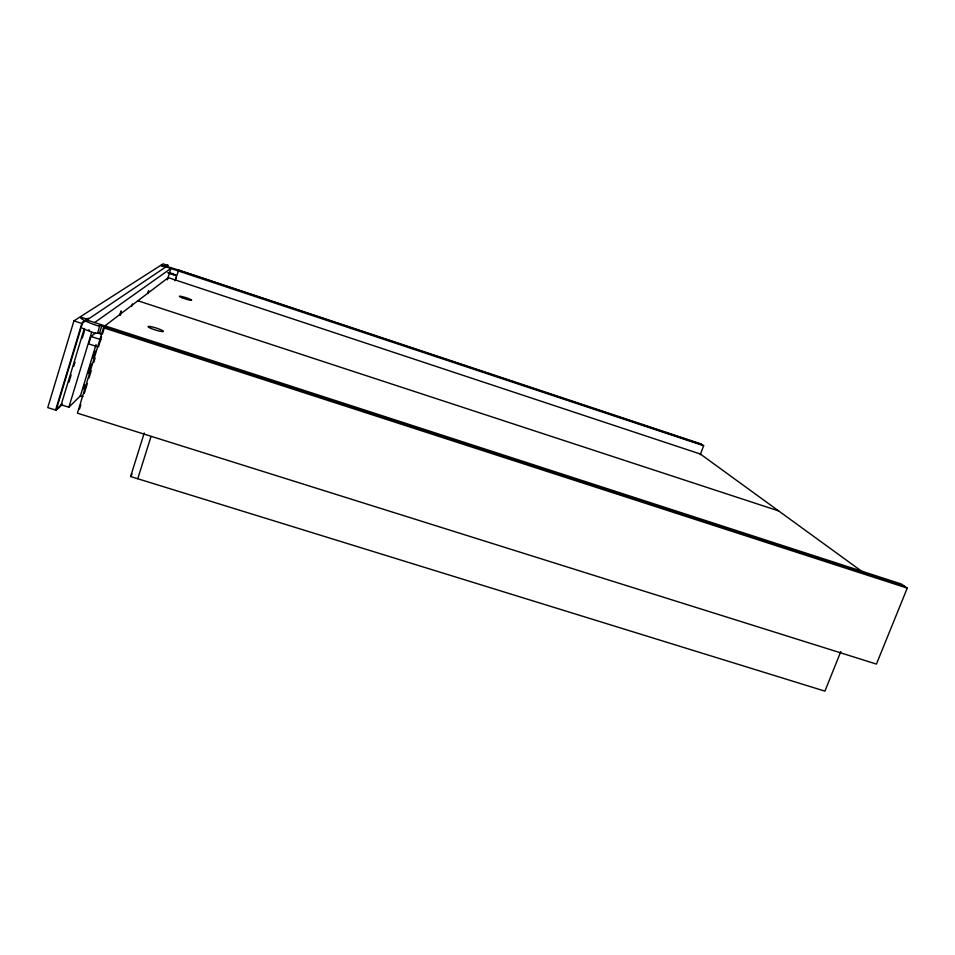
<?xml version="1.0" encoding="UTF-8"?>
<svg xmlns="http://www.w3.org/2000/svg" width="955" height="955" viewBox="0 0 955 955"><rect width="100%" height="100%" fill="white"/><g stroke="black" fill="none" stroke-linecap="round" stroke-linejoin="round"><path stroke-width="1.43" d="M120.39 315.222L121.213 310.924L119.59 314.959M55.617 410.077L81.844 323.447L167.961 265.49L163.078 263.867L73.929 320.88L47.75 407.618L55.617 410.077L62.123 403.929M84.315 328.52L61.18 404.813L68.856 407.236L80.423 395.848L96.049 344.612M68.975 382.024L71.136 374.933M73.714 366.422L75.003 362.172M82.309 338.082L84.458 330.991M87.466 321.071L88.326 318.23L82.882 321.871L56.07 410.411L62.099 404.693M68.856 407.236L91.608 332.436M95.667 332.901L90.976 336.47L88.708 343.907L97.219 346.653M82.381 328.126A22.681 3.223 17.1 0 0 95.393 333.343L97.661 333.164L99.738 325.464L101.003 325.703L904.313 586.084M101.361 334.107L99.451 333.486L101.743 325.989M83.3 389.043L84.601 384.793M88.051 373.465L91.083 363.557M92.802 357.898L94.963 350.807M103.498 327.756L77.415 413.169L876.427 664.083L907.25 588.125L901.413 584.042L105.695 326.073L103.498 327.756L907.25 588.125M79.516 409.038L80.817 404.789M84.279 393.46L87.299 383.552M89.03 377.894L91.191 370.815M93.793 362.315L95.082 358.065M98.544 346.737L101.576 336.829M102.436 333.987L104.596 326.908M167.364 279.803L170.873 268.486L94.617 322.551M174.825 280.746L178.8 270.17L701.101 443.932L703.644 445.722L700.266 454.687M175.278 280.376L176.162 277.559M840.83 651.501L824.929 691.134L130.596 476.533L144.241 432.985M137.735 478.742L151.021 436.507M148.347 291.538L148.765 290.75L147.834 293.495M131.587 306.412L132.459 303.929M130.596 476.533L132.1 473.967M174.085 274.765L174.777 274.861M105.05 325.751L168.307 277.642L700.337 454.019L778.432 510.77M172.21 274.001L173.118 274.348M99.953 325.643L97.685 325.798A22.693 3.116 17.2 0 1 80.53 317.132L87.967 319.328M169.333 273.011L168.749 272.688M165.681 266.469L167.889 264.989M87.132 319.889L88.445 320.558M98.64 333.116L100.836 333.522M166.934 267.185L165.836 266.911M89.436 330.144L88.6 329.929M168.032 272.653L173.703 274.264M176.078 275.327L170.838 273.584M80.16 395.764L82.978 396.647M90.976 336.47L100.908 339.67M86.893 320.044L105.635 326.132M73.929 320.88L81.844 323.447M137.902 300.765L778.647 510.925L863.595 572.654M168.175 272.951L176.424 275.685M702.379 444.827L175.075 268.964A14.647 1.325 18.1 0 0 160.918 265.55L165.478 267.149M165.931 266.851L703.644 445.722M99.451 333.486L97.661 333.164M169.99 272.664A14.635 1.373 18 0 1 170.873 272.927M172.676 273.488A14.635 1.373 18 0 1 173.571 273.787M151.212 328.496A8.082 1.062 17.5 0 0 163.389 331.492A8.082 1.062 17.5 0 0 152.561 327.004A8.082 1.062 17.5 0 0 151.212 328.496M181.987 297.721A6.494 0.692 17.9 0 0 191.68 300.276A6.494 0.692 17.9 0 0 182.871 296.754A6.494 0.692 17.9 0 0 181.987 297.721"/></g></svg>
